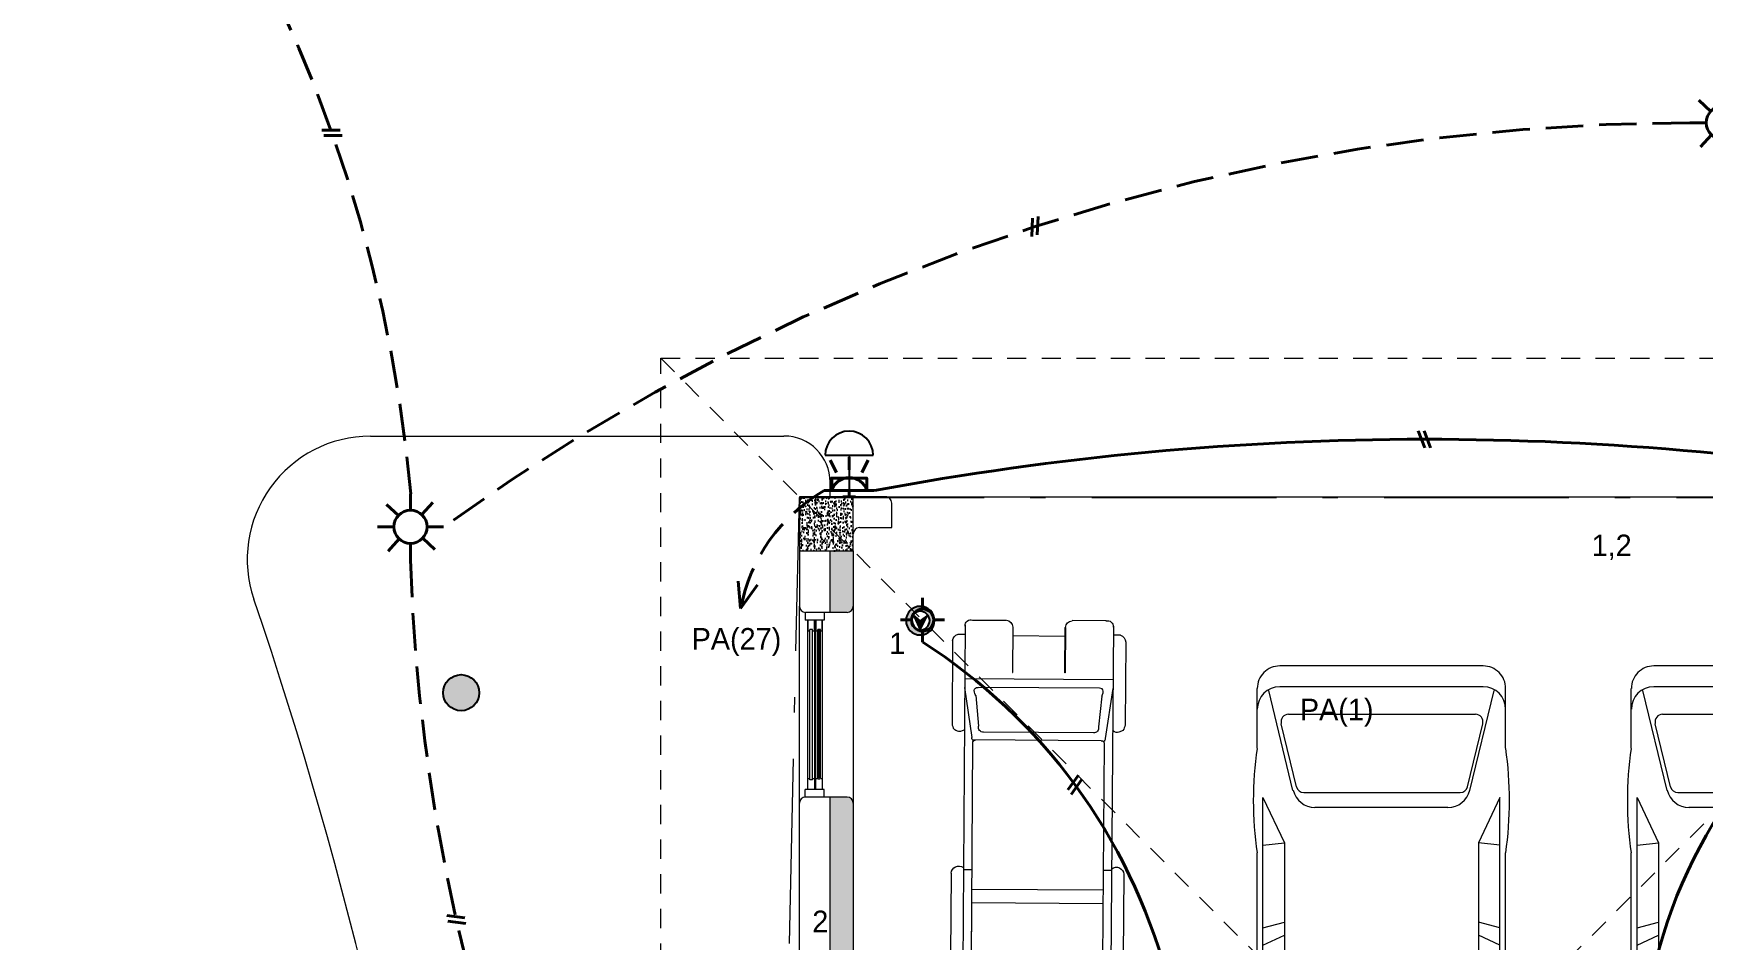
# Model space of a CAD drawing. Header units: metres. Extents: x 14 to 2416, y -346 to 476.
# Drawn here: x 22.97 to 33.83, y -73.51 to -67.62 of the extents above; entities that cross this region are included whole.
import ezdxf

# ---------------------------------------------------------------- set-up
doc = ezdxf.new("R2010")
doc.units = ezdxf.units.M
for name, pattern in [('0', [0]), ('ACAD_ISO10W100', [18, 12, -3, 0, -3]), ('Dash Style-2', [0.694425, 0.48607, -0.208355]), ('HIDDEN2', [0.1875, 0.125, -0.0625])]:
    doc.linetypes.add(name, pattern=pattern)
doc.layers.get('0').update_dxf_attribs({"linetype": '0', "lineweight": 20})
for name, color, linetype, lineweight in [('02_mobiliario', 250, 'Continuous', 5), ('A-ANNO-TEXT', 20, 'Continuous', 13), ('A-DOOR', 35, 'Continuous', 5), ('A-WALL', 250, 'Continuous', 20), ('baños', 251, 'Continuous', 0), ('calle', 254, 'Continuous', 0), ('Columnas', 7, 'Continuous', 18), ('E Salida Luces', 22, 'Continuous', 40), ('E Tuberia Emp Losa', 22, 'Continuous', 40), ('E Tuberia Emp Piso', 24, 'Dash Style-2', 40), ('MAVA', 1, 'Continuous', 15), ('MOBILIARIOS', 252, 'Continuous', 0), ('piscina', 131, 'Continuous', 0), ('piso', 253, 'Continuous', 0)]:
    doc.layers.add(name, color=color, linetype=linetype, lineweight=lineweight)
doc.layers.add('HATCH', color=8, linetype='Continuous')
doc.layers.add('MAVA Luminarias', color=1, linetype='Continuous')
doc.layers.add('RELLENO SECCION', color=8, linetype='Continuous', lineweight=0, transparency=0.4)
doc.layers.add('SOLAR', color=7, linetype='ACAD_ISO10W100', lineweight=9, true_color=0xff1414)
doc.layers.add('Techos 1', color=7, linetype='HIDDEN2', lineweight=9, true_color=0x42391a)
doc.styles.add('CENTURY GOTHIC', font='GOTHIC.TTF')
doc.styles.get("Standard").update_dxf_attribs({"font": 'arial.ttf', "height": 0.1875})

# ---------------------------------------------------------------- blocks, each defined once
blk = doc.blocks.new('dl ip')
at = {"layer": 'MAVA', "transparency": 33554687}
h = blk.add_hatch(color=40, dxfattribs=at)
h.dxf.hatch_style = 1
h.paths.add_polyline_path([(94.757, -111.209), (94.711, -111.248), (94.662, -111.211), (94.711, -111.309)])
at = {"layer": 'MAVA Luminarias', "linetype": 'Continuous'}
h = blk.add_hatch(color=40, dxfattribs=at)
h.paths.add_polyline_path([(94.618, -111.248, 1), (94.804, -111.248, 1)])
h.paths.add_polyline_path([(94.772, -111.248, -1), (94.65, -111.248, -1)], flags=16)
at = {"layer": 'MAVA', "color": 40}
for p, q in [((94.711, -111.248), (94.662, -111.211)), ((94.662, -111.211), (94.711, -111.309)), ((94.711, -111.309), (94.757, -111.209)), ((94.757, -111.209), (94.711, -111.248))]:
    blk.add_line(p, q, dxfattribs=at)
at = {"layer": 'MAVA Luminarias', "color": 40, "linetype": 'Continuous'}
for radius in [0.093, 0.061]:
    blk.add_circle((94.711, -111.248), radius, dxfattribs=at)
blk = doc.blocks.new('A$Cd6acdfdc')
at = {"layer": 'MAVA Luminarias', "transparency": 33554687}
blk.add_hatch(color=2, dxfattribs=at).paths.add_polyline_path([(0, 0.079, 1), (0.158, 0.079, 1)])
at = {"layer": 'MAVA Luminarias', "color": 2, "transparency": 33554687}
blk.add_circle((0.079, 0.079), 0.079, dxfattribs=at)
blk = doc.blocks.new('SCONCE 1')
at = {"layer": 'MAVA Luminarias', "color": 5, "linetype": 'Continuous'}
for p, q in [((-1.374, 0.679), (-1.374, 1.191)), ((-1.374, 0.935), (-0.931, 0.935)), ((-0.931, 0.816), (-0.931, 1.054))]:
    blk.add_line(p, q, dxfattribs=at)
blk.add_arc((-1.374, 0.935), 0.256, 90, 270, dxfattribs=at)
blk = doc.blocks.new('PL BASE 1N NASAS 09')
at = {"layer": 'HATCH'}
h = blk.add_hatch(dxfattribs=at)
h.set_pattern_fill('AR-CONC', color=256, scale=0.00032)
h.paths.add_polyline_path([(-122.431, -35.6), (-122.081, -35.6), (-122.081, -35.25), (-122.431, -35.25)])
at = {"layer": 'RELLENO SECCION', "true_color": 0xc7c8ca}
h = blk.add_hatch(color=9, dxfattribs=at)
h.dxf.hatch_style = 1
h.paths.add_polyline_path([(-122.081, -35.6), (-122.231, -35.6), (-122.231, -36), (-122.121, -36, 0.414214), (-122.081, -35.96)])
h.paths.add_polyline_path([(-122.081, -37.24, 0.414214), (-122.121, -37.2), (-122.231, -37.2), (-122.231, -39.7), (-122.121, -39.7, 0.414214), (-122.081, -39.66)])
h.paths.add_polyline_path([(-122.081, -40.94, 0.414214), (-122.121, -40.9), (-122.231, -40.9), (-122.231, -41.3), (-122.081, -41.3)])
at = {"layer": 'A-DOOR'}
for p, q in [((-122.394, -36), (-122.394, -36.05)), ((-122.27, -36), (-122.27, -36.05)), ((-122.27, -36.05), (-122.394, -36.05)), ((-122.375, -37.15), (-122.375, -36.05)), ((-122.362, -37.088), (-122.362, -36.111)), ((-122.345, -36.111), (-122.362, -36.111)), ((-122.345, -37.088), (-122.345, -36.111)), ((-122.332, -36.05), (-122.332, -37.15)), ((-122.325, -37.15), (-122.325, -36.05)), ((-122.312, -37.08), (-122.312, -36.111)), ((-122.294, -36.111), (-122.312, -36.111)), ((-122.294, -37.08), (-122.294, -36.111)), ((-122.282, -36.05), (-122.282, -37.15)), ((-122.345, -37.088), (-122.362, -37.088)), ((-122.27, -37.15), (-122.394, -37.15)), ((-122.394, -37.2), (-122.394, -37.15)), ((-122.27, -37.2), (-122.27, -37.15))]:
    blk.add_line(p, q, dxfattribs=at)
for points in [[(-122.345, -36.12), (-122.332, -36.12), (-122.332, -36.05), (-122.375, -36.05), (-122.375, -36.12), (-122.362, -36.12)], [(-122.294, -36.12), (-122.282, -36.12), (-122.282, -36.05), (-122.325, -36.05), (-122.325, -36.12), (-122.312, -36.12)], [(-122.345, -37.08), (-122.332, -37.08), (-122.332, -37.15), (-122.375, -37.15), (-122.375, -37.08), (-122.362, -37.08)], [(-122.294, -37.08), (-122.282, -37.08), (-122.282, -37.15), (-122.325, -37.15), (-122.325, -37.08), (-122.312, -37.08)]]:
    blk.add_lwpolyline(points, dxfattribs=at)
at = {"layer": 'A-WALL'}
for p, q in [((-122.081, -35.6), (-122.081, -41.3)), ((-122.431, -37.24), (-122.431, -35.96)), ((-122.121, -36), (-122.391, -36)), ((-122.121, -37.2), (-122.391, -37.2)), ((-122.231, -39.7), (-122.231, -37.2)), ((-122.431, -39.66), (-122.431, -37.24))]:
    blk.add_line(p, q, dxfattribs=at)
blk.add_lwpolyline([(-122.041, -35.45), (-121.831, -35.45), (-121.831, -35.41), (-121.831, -35.29, 0.414214), (-121.871, -35.25), (-122.391, -35.25, 0.414214), (-122.431, -35.29)], format="xyb", dxfattribs=at)
for points in [[(-122.431, -35.29), (-122.431, -35.96)], [(-122.231, -36), (-122.231, -35.6)]]:
    blk.add_lwpolyline(points, dxfattribs=at)
for centre, start, end in [((-122.041, -35.49), 90, 180), ((-122.391, -35.96), 180, 270), ((-122.121, -35.96), 270, 360), ((-122.391, -37.24), 90, 180), ((-122.121, -37.24), 0, 90)]:
    blk.add_arc(centre, 0.04, start, end, dxfattribs=at)
at = {"layer": 'Columnas'}
blk.add_lwpolyline([(-122.431, -35.6), (-122.081, -35.6), (-122.081, -35.25), (-122.431, -35.25)], close=True, dxfattribs=at)
at = {"layer": 'piscina', "const_width": 0.01}
blk.add_lwpolyline([(-122.303, -36.111), (-122.303, -37.088)], dxfattribs=at)
at = {"layer": 'piso'}
blk.add_line((-121.871, -35.25), (-114.991, -35.25), dxfattribs=at)
at = {"layer": 'Techos 1'}
for p, q in [((-123.331, -42.55), (-123.331, -34.35)), ((-123.331, -34.35), (-113.531, -34.35)), ((-123.331, -34.35), (-119.231, -38.45)), ((-113.531, -34.35), (-117.631, -38.45))]:
    blk.add_line(p, q, dxfattribs=at)
at = {"layer": 'baños', "linetype": 'Continuous'}
for tag in ['MODELNUMBER', 'TRADENAME', 'PRODUCT', 'MATERIAL']:
    blk.add_attdef(tag, (-121.656, -54.827), '', height=0.0000254, rotation=359.9999, dxfattribs=at)
blk = doc.blocks.new('carro1')
at = {"layer": 'MOBILIARIOS'}
for p, q in [((-0.32, 1.577), (-0.709, 1.577)), ((-0.32, 1.577), (-0.709, 1.577)), ((0, 1.539), (0.294, 1.4)), ((1.742, 1.539), (0, 1.539)), ((1.742, 1.539), (0, 1.539)), ((0, 1.539), (0.294, 1.4)), ((0.309, 1.539), (0.294, 1.4)), ((0.309, 1.539), (0.294, 1.4)), ((2.066, 1.577), (0.359, 1.577)), ((2.066, 1.577), (0.359, 1.577)), ((0.845, 1.539), (0.81, 1.4)), ((0.845, 1.539), (0.81, 1.4)), ((0.959, 1.539), (0.893, 1.4)), ((0.959, 1.539), (0.893, 1.4)), ((1.33, 1.4), (1.742, 1.539)), ((1.33, 1.4), (1.742, 1.539)), ((2.976, 1.577), (2.741, 1.577)), ((2.976, 1.577), (2.741, 1.577)), ((-0.855, 1.431), (-0.855, 0.109)), ((-0.855, 1.431), (-0.855, 0.109)), ((-0.72, 1.431), (-0.72, 0.109)), ((-0.72, 1.431), (-0.72, 0.109)), ((-0.047, 1.344), (-0.695, 1.502)), ((-0.047, 1.344), (-0.695, 1.502)), ((-0.07, 1.329), (-0.48, 1.429)), ((-0.07, 1.329), (-0.48, 1.429)), ((1.487, 1.35), (1.817, 1.457)), ((1.487, 1.35), (1.817, 1.457)), ((1.822, 1.516), (2.983, 1.397)), ((1.822, 1.516), (2.983, 1.397)), ((2.983, 1.431), (2.983, 0.109)), ((2.983, 1.431), (2.983, 0.109)), ((3.123, 1.431), (3.123, 0.109)), ((3.123, 1.431), (3.123, 0.109)), ((-0.541, 0.165), (-0.541, 1.382)), ((-0.541, 0.165), (-0.541, 1.382)), ((0.294, 1.4), (1.33, 1.4)), ((0.294, 1.4), (1.33, 1.4)), ((-0.033, 0.265), (-0.033, 1.282)), ((-0.033, 0.265), (-0.033, 1.282)), ((0.065, 1.202), (0.065, 0.337)), ((0.065, 1.202), (0.065, 0.337)), ((2.007, 1.239), (1.95, 1.234)), ((2.007, 1.239), (1.95, 1.234)), ((2.011, 1.187), (1.954, 1.182)), ((2.011, 1.187), (1.954, 1.182)), ((2.015, 1.135), (1.958, 1.131)), ((2.015, 1.135), (1.958, 1.131)), ((2.018, 1.083), (1.961, 1.079)), ((2.018, 1.083), (1.961, 1.079)), ((2.021, 1.03), (1.964, 1.028)), ((2.021, 1.03), (1.964, 1.028)), ((2.023, 0.978), (1.966, 0.976)), ((2.023, 0.978), (1.966, 0.976)), ((2.025, 0.926), (1.968, 0.925)), ((2.025, 0.926), (1.968, 0.925)), ((2.026, 0.874), (1.969, 0.873)), ((2.026, 0.874), (1.969, 0.873)), ((2.027, 0.822), (1.97, 0.821)), ((2.027, 0.822), (1.97, 0.821)), ((2.027, 0.77), (1.97, 0.77)), ((2.027, 0.77), (1.97, 0.77)), ((2.026, 0.665), (1.969, 0.667)), ((2.026, 0.665), (1.969, 0.667)), ((2.027, 0.718), (1.97, 0.718)), ((2.027, 0.718), (1.97, 0.718)), ((2.023, 0.561), (1.966, 0.563)), ((2.023, 0.561), (1.966, 0.563)), ((2.025, 0.613), (1.968, 0.615)), ((2.025, 0.613), (1.968, 0.615)), ((2.018, 0.457), (1.961, 0.46)), ((2.018, 0.457), (1.961, 0.46)), ((2.021, 0.509), (1.964, 0.512)), ((2.021, 0.509), (1.964, 0.512)), ((2.011, 0.353), (1.954, 0.357)), ((2.011, 0.353), (1.954, 0.357)), ((2.015, 0.405), (1.958, 0.409)), ((2.015, 0.405), (1.958, 0.409)), ((-0.07, 0.218), (-0.48, 0.118)), ((-0.07, 0.218), (-0.48, 0.118)), ((2.007, 0.301), (1.95, 0.306)), ((2.007, 0.301), (1.95, 0.306)), ((-0.047, 0.195), (-0.695, 0.038)), ((-0.047, 0.195), (-0.695, 0.038)), ((0, 0), (0.294, 0.139)), ((0, 0), (0.294, 0.139)), ((0.309, 0), (0.294, 0.139)), ((0.294, 0.139), (1.33, 0.139)), ((0.309, 0), (0.294, 0.139)), ((0.294, 0.139), (1.33, 0.139)), ((0.845, 0), (0.81, 0.139)), ((0.845, 0), (0.81, 0.139)), ((0.959, 0), (0.893, 0.139)), ((0.959, 0), (0.893, 0.139)), ((1.33, 0.139), (1.742, 0)), ((1.33, 0.139), (1.742, 0)), ((1.487, 0.189), (1.817, 0.082)), ((1.487, 0.189), (1.817, 0.082)), ((1.822, 0.024), (2.983, 0.143)), ((1.822, 0.024), (2.983, 0.143)), ((1.742, 0), (0, 0)), ((1.742, 0), (0, 0)), ((-0.32, -0.038), (-0.709, -0.038)), ((-0.32, -0.038), (-0.709, -0.038)), ((2.066, -0.038), (0.359, -0.038)), ((2.066, -0.038), (0.359, -0.038)), ((2.976, -0.038), (2.741, -0.038)), ((2.976, -0.038), (2.741, -0.038))]:
    blk.add_line(p, q, dxfattribs=at)
for centre, radius, start, end in [((-0.709, 1.431), 0.146, 89.9174, 180.0824), ((-0.709, 1.431), 0.146, 89.9174, 180.0824), ((-0.574, 1.431), 0.146, 90.0172, 179.9829), ((-0.574, 1.431), 0.146, 90.0172, 179.9829), ((0.02, -0.727), 2.329, 81.6216, 98.3784), ((0.02, -0.727), 2.329, 81.6216, 98.3784), ((2.403, -0.29), 1.897, 79.7616, 100.2384), ((2.403, -0.29), 1.897, 79.7616, 100.2384), ((2.836, 1.431), 0.146, 0.0171, 89.9829), ((2.836, 1.431), 0.146, 0.0171, 89.9829), ((2.976, 1.431), 0.146, 0.0171, 89.9829), ((2.976, 1.431), 0.146, 0.0171, 89.9829), ((-0.492, 1.381), 0.0488, 76.3661, 179.9108), ((-0.492, 1.381), 0.0488, 76.3661, 179.9108), ((1.832, 1.411), 0.0487, 6.8356, 108.1699), ((1.832, 1.411), 0.0487, 6.8356, 108.1699), ((-3.411, 0.77), 5.331, 353.0262, 6.9738), ((-3.411, 0.77), 5.331, 353.0262, 6.9738), ((-3.35, 0.77), 5.392, 352.3671, 7.6329), ((-3.35, 0.77), 5.392, 352.3671, 7.6329), ((-0.082, 1.282), 0.0488, 359.911, 76.2607), ((-0.082, 1.282), 0.0488, 359.911, 76.2607), ((-0.082, 1.202), 0.146, 0.0444, 76.3177), ((-0.082, 1.202), 0.146, 0.0444, 76.3177), ((1.502, 1.304), 0.049, 108.1055, 185.9744), ((1.502, 1.304), 0.049, 108.1055, 185.9744), ((-3.379, 0.77), 4.862, 353.7528, 6.2472), ((-3.379, 0.77), 4.862, 353.7528, 6.2472), ((-0.082, 0.338), 0.146, 283.6822, 359.9556), ((-0.082, 0.338), 0.146, 283.6822, 359.9556), ((-0.082, 0.265), 0.0488, 283.7393, 0.0891), ((-0.082, 0.265), 0.0488, 283.7393, 0.0891), ((1.502, 0.236), 0.049, 174.0256, 251.8945), ((1.502, 0.236), 0.049, 174.0256, 251.8945), ((-0.709, 0.109), 0.146, 179.9176, 270.0825), ((-0.709, 0.109), 0.146, 179.9176, 270.0825), ((-0.574, 0.109), 0.146, 180.0171, 269.9828), ((-0.574, 0.109), 0.146, 180.0171, 269.9828), ((-0.492, 0.166), 0.0488, 180.0891, 283.6339), ((-0.492, 0.166), 0.0488, 180.0891, 283.6339), ((1.832, 0.128), 0.0487, 251.8301, 353.1644), ((1.832, 0.128), 0.0487, 251.8301, 353.1644), ((2.836, 0.109), 0.146, 270.0171, 359.9829), ((2.836, 0.109), 0.146, 270.0171, 359.9829), ((2.976, 0.109), 0.146, 270.0171, 359.9829), ((2.976, 0.109), 0.146, 270.0171, 359.9829), ((0.02, 2.266), 2.329, 261.6216, 278.3784), ((0.02, 2.266), 2.329, 261.6216, 278.3784), ((2.403, 1.83), 1.897, 259.7616, 280.2384), ((2.403, 1.83), 1.897, 259.7616, 280.2384)]:
    blk.add_arc(centre, radius, start, end, dxfattribs=at)
blk = doc.blocks.new('carritogolf')
at = {"layer": 'MOBILIARIOS', "linetype": 'Continuous'}
for p, q in [((-0.046, -0.434), (-0.061, 1.777)), ((0.871, 1.822), (-0.03, 1.816)), ((0.003, 0.33), (-0.007, 1.737)), ((-0.004, 1.37), (-0.007, 1.737)), ((0.829, 1.763), (0.013, 1.758)), ((0.858, 0.336), (0.848, 1.743)), ((0.918, -0.427), (0.902, 1.784)), ((-0.136, 1.177), (-0.14, 1.71)), ((0.986, 1.185), (0.982, 1.718)), ((0.851, 1.376), (-0.004, 1.37)), ((0.851, 1.289), (-0.003, 1.283)), ((-0.057, 1.155), (-0.003, 1.155)), ((0.907, 1.161), (0.852, 1.161)), ((-0.049, -0.029), (-0.002, 0.297)), ((0.839, 0.318), (0.001, 0.312)), ((0.024, 0.023), (0.042, 0.223)), ((0.792, 0.267), (0.07, 0.262)), ((0.842, 0.029), (0.821, 0.228)), ((0.915, -0.022), (0.864, 0.303)), ((-0.127, -0.33), (-0.131, 0.206)), ((0.998, -0.322), (0.994, 0.214)), ((0.915, -0.077), (-0.048, -0.084)), ((0.827, -0.023), (0.039, -0.028)), ((-0.092, -0.374), (-0.046, -0.374)), ((0.604, -0.36), (0.265, -0.363)), ((0.963, -0.367), (0.917, -0.367)), ((0.003, -0.466), (0.222, -0.465)), ((0.87, -0.46), (0.65, -0.462))]:
    blk.add_line(p, q, dxfattribs=at)
for points in [[(0.263, -0.126), (0.265, -0.126), (0.267, -0.421), (0.265, -0.421)], [(0.604, -0.123), (0.602, -0.123), (0.604, -0.418), (0.607, -0.418)]]:
    blk.add_lwpolyline(points, close=True, dxfattribs=at)
for centre, radius, start, end in [((-0.09, 1.706), 0.0499, 54.1309, 175.531), ((-0.018, 1.774), 0.043, 106.0127, 176.0096), ((0.017, 1.735), 0.0235, 99.8611, 186.9371), ((0.825, 1.74), 0.0235, 353.8601, 80.9361), ((0.86, 1.78), 0.043, 4.7876, 74.7846), ((0.932, 1.713), 0.0499, 5.2663, 126.6663), ((-0.087, 1.182), 0.0499, 185.2663, 306.6663), ((0.936, 1.189), 0.0499, 234.1309, 355.531), ((0.023, 0.332), 0.0196, 175.362, 272.1148), ((0.839, 0.337), 0.0196, 268.6824, 5.4352), ((0.017, 0.301), 0.0192, 114.7535, 190.8884), ((0.072, 0.231), 0.0313, 86.5993, 194.6322), ((0.79, 0.236), 0.0313, 346.165, 94.1979), ((0.845, 0.306), 0.0192, 349.9088, 66.0437), ((0.947, -0.319), 0.0513, 289.0533, 355.6292), ((-0.076, -0.326), 0.0513, 185.1681, 251.744), ((-0.009, -0.43), 0.0375, 175.2556, 287.6939), ((0.217, -0.417), 0.0479, 276.1421, 355.6637), ((0.654, -0.414), 0.0479, 185.1335, 264.6552), ((0.88, -0.424), 0.0375, 253.1033, 5.5416)]:
    blk.add_arc(centre, radius, start, end, dxfattribs=at)
for points in [[(-0.131, 0.206), (-0.129, 0.22), (-0.125, 0.242), (-0.091, 0.255), (-0.079, 0.26), (-0.053, 0.248), (-0.051, 0.247)], [(0.994, 0.214), (0.991, 0.228), (0.987, 0.25), (0.954, 0.262), (0.941, 0.268), (0.915, 0.255), (0.913, 0.253)]]:
    blk.add_open_spline(points, degree=3, knots=[0, 0, 0, 0, 0.0431757, 0.0672409, 0.1048601, 0.1145034, 0.1145034, 0.1145034, 0.1145034], dxfattribs=at)
for points in [[(0.024, 0.023), (0.017, 0.011), (0.021, -0.024), (0.039, -0.028)], [(0.842, 0.029), (0.848, 0.017), (0.845, -0.019), (0.827, -0.023)]]:
    blk.add_spline(points, degree=3, dxfattribs=at)
blk = doc.blocks.new('PL MUEBLES 1N NASAS 09')
at = {"layer": '02_mobiliario', "xscale": -1, "rotation": 180}
blk.add_blockref('carritogolf', (40.954, 51.687), dxfattribs=at)
at = {"layer": '02_mobiliario', "rotation": 270}
for p in [(42.844, 51), (45.275, 51)]:
    blk.add_blockref('carro1', p, dxfattribs=at)
at = {"layer": 'baños'}
blk.add_blockref('PL BASE 1N NASAS 09', (162.262, 88.203), dxfattribs=at)
blk = doc.blocks.new('A$Cbef68299')
blk.add_blockref('PL MUEBLES 1N NASAS 09', (-30.766, -32.053))
blk = doc.blocks.new('A$Cc5be7df0')
at = {"layer": 'calle'}
for p, q in [((10.426, 38.631), (13.114, 38.632)), ((13.414, 38.232), (13.414, 38.332))]:
    blk.add_line(p, q, dxfattribs=at)
for centre, radius, start, end in [((10.426, 37.831), 0.8, 90.0092, 198.7971), ((13.114, 38.332), 0.3, 0.0092, 90.0092), ((-17.761, 28.237), 28.975, 333.7979, 18.7971)]:
    blk.add_arc(centre, radius, start, end, dxfattribs=at)
at = {"layer": 'SOLAR', "ltscale": 0.1}
blk.add_lwpolyline([(50.649, 18.241), (12.77, 18.241), (13.214, 38.232), (50.985, 38.238)], close=True, dxfattribs=at)
at = {"layer": 'A-ANNO-TEXT'}
blk.add_blockref('A$Cbef68299', (4.149, 17.337), dxfattribs=at)
blk = doc.blocks.new('*U533')
at = {"layer": 'E Salida Luces', "linetype": 'Continuous'}
for p, q in [((0, 0.358), (0, 0.181)), ((-0.358, 0.001), (-0.18, 0.001)), ((0.18, 0.001), (0.358, 0.001)), ((0, -0.179), (0, -0.357))]:
    blk.add_line(p, q, dxfattribs=at)
blk.add_circle((0, 0.001), 0.18, dxfattribs=at)
blk = doc.blocks.new('*U394')
at = {"layer": 'E Salida Luces'}
for p, q in [((-0.123, 0.239), (-0.083, 0.158)), ((0, 0.257), (0, 0.176)), ((0.123, 0.239), (0.083, 0.158)), ((-0.163, 0.041), (-0.082, 0.041)), ((0.082, 0.041), (-0.082, 0.041)), ((-0.041, 0), (0.041, 0)), ((0, 0.041), (0, 0)), ((0.082, 0.041), (0.163, 0.041))]:
    blk.add_line(p, q, dxfattribs=at)
blk.add_lwpolyline([(0.114, 0.041), (0.114, 0.122), (-0.114, 0.122), (-0.114, 0.041)], close=True, dxfattribs=at)
blk.add_arc((0, 0.005), 0.12, 17.3143, 162.6857, dxfattribs=at)
blk = doc.blocks.new('*U370')
for p, q in [((0.03, 1.37), (-1.05, -1.48)), ((0.99, 1.37), (-0.09, -1.48))]:
    blk.add_line(p, q)
blk = doc.blocks.new('*U590')
at = {"xscale": 0.0393700787401575, "yscale": 0.0393700787401575, "zscale": 0.0393700787401575, "rotation": 90.09945424734605}
blk.add_blockref('*U370', (-0.002, 0.001), dxfattribs=at)
blk = doc.blocks.new('Luz Jardin')
at = {"layer": 'E Salida Luces', "linetype": 'Continuous'}
for p, q in [((-0.132, 0.123), (-0.262, 0.244)), ((0, 0.358), (0, 0.181)), ((0.123, 0.133), (0.243, 0.263)), ((-0.358, 0.001), (-0.18, 0.001)), ((0.18, 0.001), (0.358, 0.001)), ((-0.243, -0.261), (-0.123, -0.131)), ((0, -0.179), (0, -0.357)), ((0.262, -0.243), (0.132, -0.122))]:
    blk.add_line(p, q, dxfattribs=at)
blk.add_circle((0, 0.001), 0.18, dxfattribs=at)
blk = doc.blocks.new('*U483')
at = {"xscale": 0.0393700787401575, "yscale": 0.0393700787401575, "zscale": 0.0393700787401575, "rotation": 12.95538291024001}
blk.add_blockref('*U370', (0.001, 0.002), dxfattribs=at)
blk = doc.blocks.new('*U711')
at = {"xscale": 0.0393700787401575, "yscale": 0.0393700787401575, "zscale": 0.0393700787401575, "rotation": 107.8122390382203}
blk.add_blockref('*U370', (-0.003, 0), dxfattribs=at)
blk = doc.blocks.new('*U732')
at = {"xscale": 0.0393700787401575, "yscale": 0.0393700787401575, "zscale": 0.0393700787401575, "rotation": 21.19010481489778}
blk.add_blockref('*U370', (0, 0.003), dxfattribs=at)
blk = doc.blocks.new('*U538')
at = {"xscale": 0.03937007874015751, "yscale": 0.03937007874015751, "zscale": 0.03937007874015751, "rotation": 326.0838158445515}
blk.add_blockref('*U370', (0.002, 0.001), dxfattribs=at)
blk = doc.blocks.new('*U576')
at = {"layer": 'E Tuberia Emp Losa', "linetype": 'Continuous'}
for p, q in [((0.078, 0.206), (0, 0)), ((0, 0), (0.206, 0.112))]:
    blk.add_line(p, q, dxfattribs=at)

msp = doc.modelspace()

# ---------------------------------------------------------------- linework, layer by layer
at = {"layer": 'E Salida Luces'}
for centre, radius, start, end in [((32.024, -89.671), 19.419, 79.4216, 100.6369), ((26.751, -74.698), 3.715, 15.1947, 57.3756), ((36.622, -74.407), 3.196, 117.3862, 167.662)]:
    msp.add_arc(centre, radius, start, end, dxfattribs=at)
at = {"layer": 'E Tuberia Emp Piso', "ltscale": 0.5}
for centre, radius, start, end in [((15.947, -71.446), 9.516, 5.059, 33.9371), ((33.755, -82.052, 1.6), 13.856, 90.063, 125.8488), ((28.671, -71.556), 1.119, 119.8778, 169.3752), ((37.693, -70.658, 1.6), 12.274, 181.7608, 203.7709)]:
    msp.add_arc(centre, radius, start, end, dxfattribs=at)

# ---------------------------------------------------------------- block references
at = {"layer": 'A-ANNO-TEXT'}
msp.add_blockref('A$Cc5be7df0', (14.738, -108.863), dxfattribs=at)
at = {"layer": 'E Salida Luces'}
for name, p, xscale, yscale, zscale in [('Luz Jardin', (33.954, -68.197), 0.6, 0.6, 0.6), ('Luz Jardin', (25.425, -70.821, 0.8), 0.6, 0.6, 0.6), ('*U533', (28.753, -71.426), -0.4, 0.4, 0.4)]:
    msp.add_blockref(name, p, dxfattribs=dict(at, xscale=xscale, yscale=yscale, zscale=zscale))
at = {"layer": 'E Salida Luces', "color": 1}
msp.add_blockref('*U394', (28.276, -70.626), dxfattribs=at)
at = {"layer": 'E Tuberia Emp Losa'}
for name, p, xscale, yscale, zscale, rotation in [('*U732', (24.914, -68.262, 1.6), 0.9842519685039484, 0.9842519685039484, 0.9842519685039484, 270), ('*U711', (29.483, -68.871, 1.6), 0.9842519685039484, 0.9842519685039484, 0.9842519685039484, 270), ('*U590', (32.014, -70.252), -0.9842519685039484, 0.9842519685039484, 0.9842519685039484, 270), ('*U576', (27.57, -71.35), 0.799999999999992, 0.799999999999992, 0.799999999999992, 25.75408283554975), ('*U538', (29.742, -72.496), -0.9842519685039484, 0.9842519685039484, 0.9842519685039484, 270), ('*U483', (25.723, -73.37, 1.6), 0.9842519685039484, 0.9842519685039484, 0.9842519685039484, 270)]:
    msp.add_blockref(name, p, dxfattribs=dict(at, xscale=xscale, yscale=yscale, zscale=zscale, rotation=rotation))
at = {"layer": 'MAVA Luminarias', "color": 251, "xscale": 0.6101999921123585, "yscale": 0.6101999921123585, "zscale": 0.6101999921123585, "rotation": 270}
msp.add_blockref('SCONCE 1', (27.705, -71.194), dxfattribs=at)
at = {"layer": 'MAVA Luminarias', "xscale": -1}
msp.add_blockref('dl ip', (123.449, 39.818), dxfattribs=at)
at = {"layer": 'MAVA Luminarias', "xscale": 1.483214008569871, "yscale": 1.483214008569871, "zscale": 1.483214008569871}
msp.add_blockref('A$Cd6acdfdc', (25.637, -72.015), dxfattribs=at)

# ---------------------------------------------------------------- texts
at = {"layer": 'E Tuberia Emp Losa', "char_height": 0.14, "attachment_point": 5, "style": 'CENTURY GOTHIC'}
for s, insert, width in [('1,2 ', (33.231, -70.954), 0.83674), ('PA(27) ', (27.543, -71.569), 0.58376), ('1 ', (28.588, -71.577), 0.16995), ('PA(1) ', (31.444, -72.028), 0.67588), ('2 ', (28.088, -73.383), 0.16995)]:
    msp.add_mtext(s, dxfattribs=dict(at, insert=insert, width=width))

doc.saveas('drawing.dxf')
